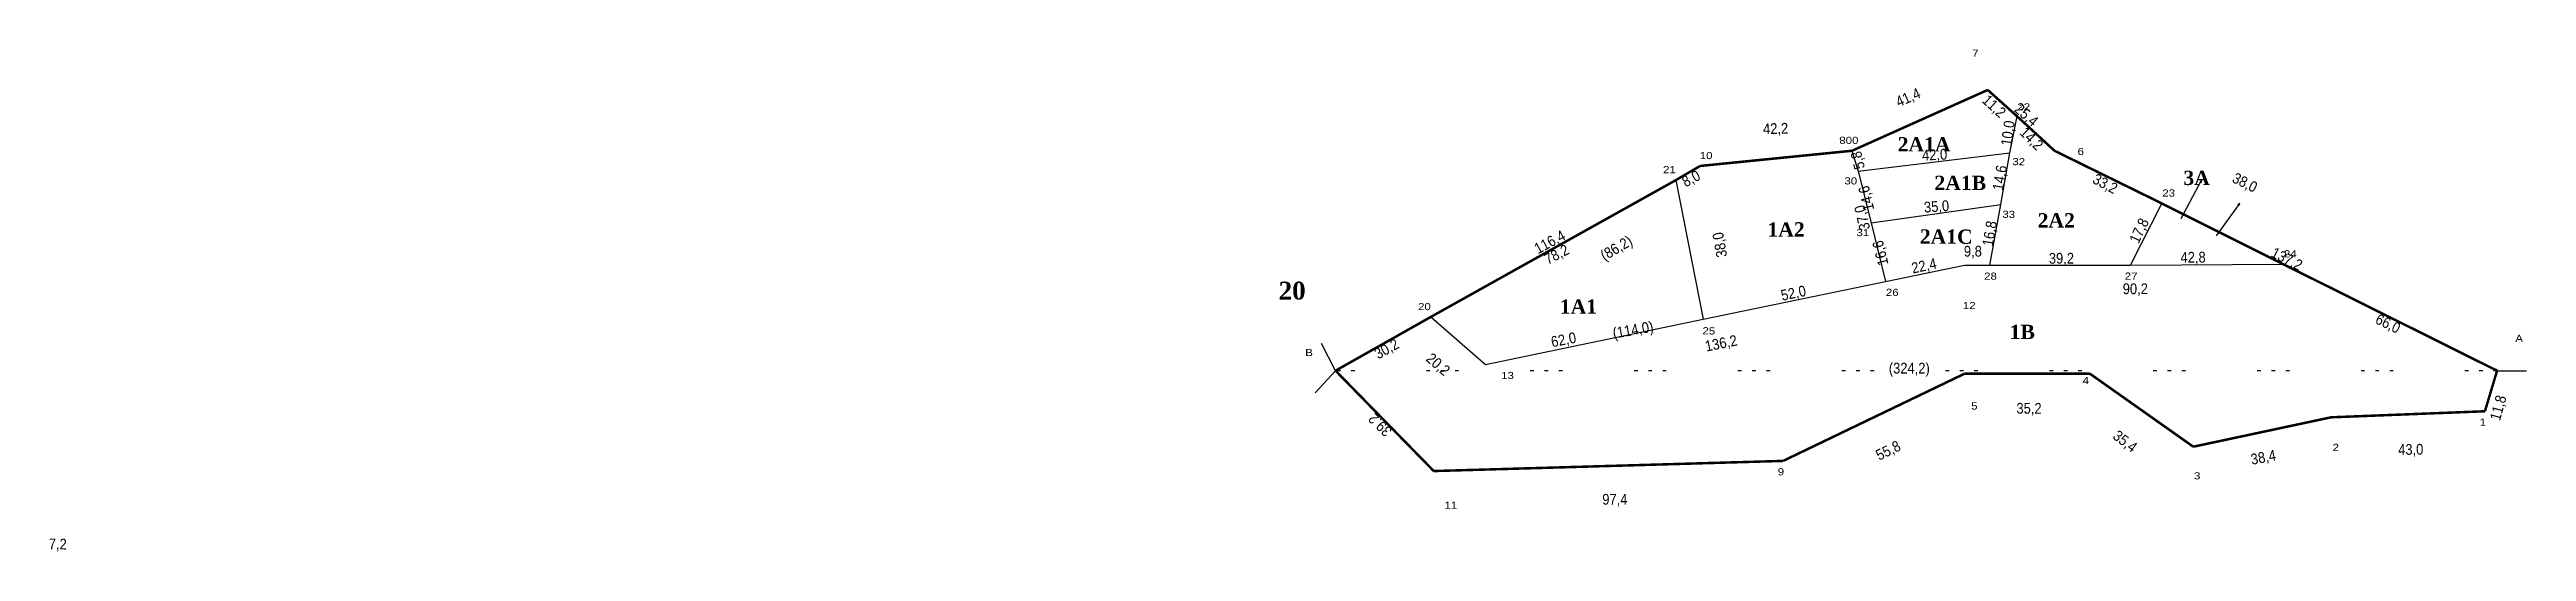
# Model space of a CAD drawing. Header units: metres. Extents: x -223 to 469, y 404 to 544.
import ezdxf
from ezdxf.enums import TextEntityAlignment as Align

# ---------------------------------------------------------------- set-up
doc = ezdxf.new("R2010")
doc.units = ezdxf.units.M
doc.linetypes.add('CHAINLINE', pattern=[29, -10, 1, -3, 1, -3, 1, -10])
doc.layers.add('BOUNDARY', color=1, linetype='Continuous', lineweight=100)
for name, color, linetype in [('BOUNDARY_DIMENSIONS', 220, 'Continuous'), ('CHAIN_LINES', 251, 'CHAINLINE'), ('CHAINLINE_DIMENSIONS', 251, 'Continuous'), ('DIMENSIONS', 200, 'Continuous'), ('SEPARATION_LINE', 7, 'Continuous'), ('STONES', 7, 'Continuous'), ('SUBDIVISION', 130, 'Continuous'), ('SUBDIVISION_LINES', 3, 'Continuous'), ('SURVEY_NUMBER', 1, 'Continuous')]:
    doc.layers.add(name, color=color, linetype=linetype)
doc.styles.add('TIMES_NEW_ROMAN', font='timesbd.ttf')

msp = doc.modelspace()

# ---------------------------------------------------------------- linework, layer by layer
at = {"layer": 'BOUNDARY', "const_width": 0.7}
for points in [[(280.25, 515.54), (318.15, 532.51)], [(318.15, 532.51), (326.35, 525.16)], [(326.35, 525.16), (336.81, 515.54)], [(237.83, 511.3), (280.25, 515.54)], [(336.81, 515.54), (366.79, 500.84)], [(162.61, 469.17), (231.05, 507.34)], [(231.05, 507.34), (237.83, 511.3)], [(366.79, 500.84), (400.73, 483.87)], [(400.73, 483.87), (460.4, 454.18)], [(136.03, 454.18), (162.61, 469.17)], [(163.46, 426.18), (136.03, 454.18)], [(311.65, 453.33), (261.02, 429.01)], [(346.71, 453.33), (311.65, 453.33)], [(375.56, 432.97), (346.71, 453.33)], [(460.4, 454.18), (457, 442.86)], [(457, 442.86), (414.02, 441.17)], [(414.02, 441.17), (375.56, 432.97)], [(261.02, 429.01), (163.46, 426.18)]]:
    msp.add_lwpolyline(points, dxfattribs=at)
at = {"layer": 'CHAIN_LINES', "linetype": 'CHAINLINE'}
msp.add_lwpolyline([(460.4, 454.18), (136.03, 454.18)], dxfattribs=at)
at = {"layer": 'SEPARATION_LINE'}
for points in [[(136.03, 454.18), (132.07, 461.81)], [(136.03, 454.18), (130.37, 447.96)], [(460.4, 454.18), (468.6, 454.18)]]:
    msp.add_lwpolyline(points, dxfattribs=at)
at = {"layer": 'SUBDIVISION_LINES'}
for points in [[(324.37, 514.98), (326.35, 525.16)], [(280.25, 515.54), (281.95, 509.89)], [(281.95, 509.89), (324.37, 514.98)], [(321.83, 500.56), (324.37, 514.98)], [(231.05, 507.34), (238.68, 468.6)], [(281.95, 509.89), (285.63, 495.47)], [(372.16, 496.6), (377.82, 507.34)], [(377.82, 507.34), (377.54, 506.78)], [(377.54, 506.78), (377.82, 506.78)], [(377.82, 506.78), (377.82, 507.34)], [(285.63, 495.47), (321.83, 500.56)], [(318.72, 483.59), (321.83, 500.56)], [(358.02, 483.59), (366.79, 500.84)], [(382.06, 491.79), (388.57, 500.84)], [(388.57, 500.84), (388, 500.56)], [(388, 500.56), (388.28, 500.27)], [(388.28, 500.27), (388.57, 500.84)], [(285.63, 495.47), (289.59, 479.06)], [(238.68, 468.6), (289.59, 479.06)], [(289.59, 479.06), (311.65, 483.59)], [(311.65, 483.59), (318.72, 483.59)], [(318.72, 483.59), (358.02, 483.59)], [(358.02, 483.59), (400.73, 483.87)], [(162.61, 469.17), (177.88, 455.87)], [(177.88, 455.87), (238.68, 468.6)]]:
    msp.add_lwpolyline(points, dxfattribs=at)

# ---------------------------------------------------------------- texts
at = {"layer": 'BOUNDARY_DIMENSIONS', "width": 0.9}
for s, rotation, p in [('41,4', 23.60019, (295.91, 530.44)), ('25,4', -41.12148, (328.98, 525.53)), ('42,2', 1.35586, (258.92, 521.75)), ('38,0', -26.56505, (389.99, 506.7)), ('116,4', 28.07249, (195.84, 490.11)), ('137,2', -27.04052, (401.71, 485.39)), ('35,2', -0.28792, (329.69, 443.69)), ('11,8', 74.60445, (460.68, 443.83)), ('39,2', 135.51616, (148.47, 439.02)), ('35,4', -37.25529, (356.54, 434.49)), ('55,8', 26.30696, (290.35, 431.95)), ('38,4', 10.45991, (395.12, 430.04)), ('43,0', 0.90938, (436.29, 432.22)), ('7,2', -0.82434, (-220.79, 405.82))]:
    msp.add_text(s, height=3, rotation=rotation, dxfattribs=at).set_placement(p, align=Align.MIDDLE_CENTER)
msp.add_text('97,4', height=3, dxfattribs=at).set_placement((214.03, 418.3), align=Align.MIDDLE_CENTER)
at = {"layer": 'CHAINLINE_DIMENSIONS', "width": 0.9}
for s, rotation, p in [('(86,2)', 30.25644, (214.44, 488.41)), ('(114,0)', 10.00798, (219.1, 465.6))]:
    msp.add_text(s, height=3, rotation=rotation, dxfattribs=at).set_placement(p, align=Align.MIDDLE_CENTER)
msp.add_text('(324,2)', height=3, dxfattribs=at).set_placement((296.25, 454.89), align=Align.MIDDLE_CENTER)
at = {"layer": 'DIMENSIONS', "width": 0.9}
for s, rotation, p in [('11,2', -42.42085, (319.95, 528)), ('10,0', 82.30395, (323.76, 520.46)), ('14,2', -44.49297, (330.41, 518.95)), ('5,8', 103.65042, (281.85, 512.86)), ('42,0', 2.72631, (303.32, 514.45)), ('8,0', 27.99715, (235.3, 507.81)), ('14,6', 103.05525, (284.22, 502.26)), ('14,6', 80.40687, (321.5, 508)), ('33,2', -27.89727, (350.97, 506.38)), ('37,0', 103.46521, (283.08, 496.85)), ('35,0', 4.42697, (303.86, 500.02)), ('38,0', 100.2348, (243.32, 489.29)), ('16,8', 80.40687, (318.67, 492.46)), ('17,8', 64.50245, (360.42, 493.27)), ('78,2', 27.33236, (197.76, 486.65)), ('16,6', 103.8407, (288.18, 486.99)), ('22,4', 11.97613, (300.36, 483.47)), ('9,8', 0.40635, (314.01, 487.52)), ('39,2', 0.29382, (338.74, 485.55)), ('42,8', 0.56727, (375.51, 485.84)), ('52,0', 11.80243, (263.89, 475.86)), ('62,0', 11.0702, (199.7, 462.85)), ('136,2', 11.38146, (243.69, 461.85)), ('66,0', -25.85186, (429.94, 467.35)), ('30,2', 28.94001, (150.28, 460.31)), ('20,2', -40.98582, (164.68, 455.98))]:
    msp.add_text(s, height=3, rotation=rotation, dxfattribs=at).set_placement(p, align=Align.MIDDLE_CENTER)
msp.add_text('90,2', height=3, dxfattribs=at).set_placement((359.37, 477.05), align=Align.MIDDLE_CENTER)
at = {"layer": 'STONES', "width": 1.2}
for s, p in [('7', (314.71, 542.77)), ('21', (229.25, 510.27)), ('31', (283.27, 492.72)), ('24', (402.65, 486.8)), ('28', (318.93, 480.56)), ('B', (128.63, 459.24)), ('4', (345.53, 451.43)), ('5', (314.42, 444.34)), ('1', (456.42, 439.83)), ('2', (415.36, 432.78)), ('9', (260.41, 425.98)), ('3', (376.65, 424.85)), ('11', (168.21, 416.64))]:
    msp.add_text(s, height=2, dxfattribs=at).set_placement(p, align=Align.MIDDLE_CENTER)
for s, rotation, p in [('22', -1.00509, (328.22, 527.8)), ('008', -180, (279.37, 518.45)), ('10', -0.5509, (239.51, 514.21)), ('32', -1.08092, (326.81, 512.51)), ('9', -180, (344.14, 515.34)), ('30', -0.49821, (279.91, 507.14)), ('33', -1.59114, (324.01, 497.81)), ('23', -0.51616, (368.68, 503.75)), ('27', -0.50258, (358.21, 480.57)), ('20', -0.50258, (160.84, 472.07)), ('26', -0.51616, (291.5, 476.03)), ('12', -0.52086, (312.99, 472.37)), ('25', -1.56222, (240.28, 465.29)), ('A', -1.20605, (466.55, 463.2)), ('13', 0.54566, (184.06, 452.84))]:
    msp.add_text(s, height=2, rotation=rotation, dxfattribs=at).set_placement(p, align=Align.MIDDLE_CENTER)
at = {"layer": 'SUBDIVISION', "style": 'TIMES_NEW_ROMAN'}
for s, p in [('2A1A', (300.38, 517.34)), ('2A1B', (310.49, 506.59)), ('3A', (376.48, 507.99)), ('2A2', (337.29, 496.13)), ('1B', (327.8, 465))]:
    msp.add_text(s, height=4, dxfattribs=at).set_placement(p, align=Align.MIDDLE_CENTER)
for s, rotation, p in [('1A2', 0.33506, (261.83, 493.58)), ('2A1C', -0.24381, (306.57, 491.59)), ('1A1', 0.32188, (203.86, 472.07))]:
    msp.add_text(s, height=4, rotation=rotation, dxfattribs=at).set_placement(p, align=Align.MIDDLE_CENTER)
at = {"layer": 'SURVEY_NUMBER', "style": 'TIMES_NEW_ROMAN'}
msp.add_text('20', height=5, dxfattribs=at).set_placement((123.91, 476.52), align=Align.MIDDLE_CENTER)

doc.saveas('drawing.dxf')
